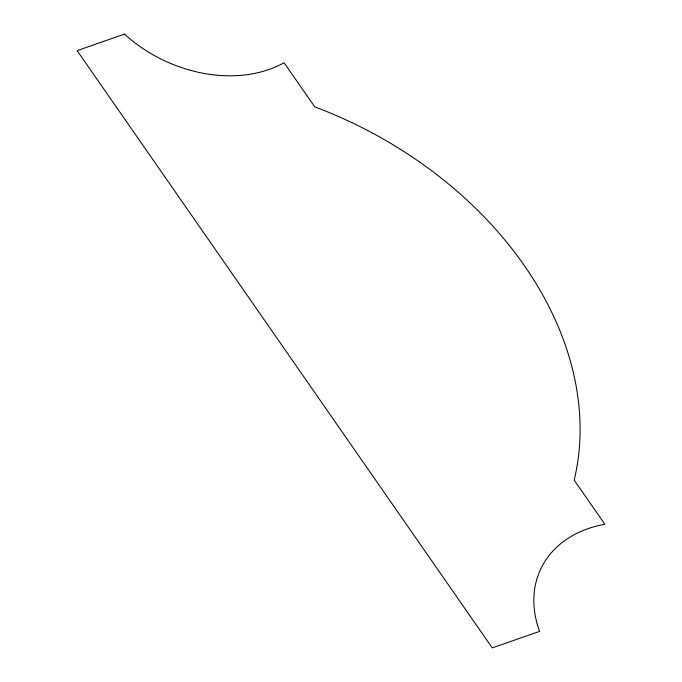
<?xml version="1.0" encoding="UTF-8"?>
<svg xmlns="http://www.w3.org/2000/svg" width="682" height="682" viewBox="0 0 682 682"><rect width="100%" height="100%" fill="white"/><g stroke="black" fill="none" stroke-linecap="round" stroke-linejoin="round"><path stroke-width="1.02" d="M124.508 34.1L77.134 50.63L492.242 647.9L539.624 631.37A124.056 93.34 25.2 0 1 604.866 524.279L574.193 480.154A359.772 270.703 25.2 0 0 314.752 106.861L284.079 62.727A124.056 93.34 25.2 0 1 124.508 34.1"/></g></svg>
